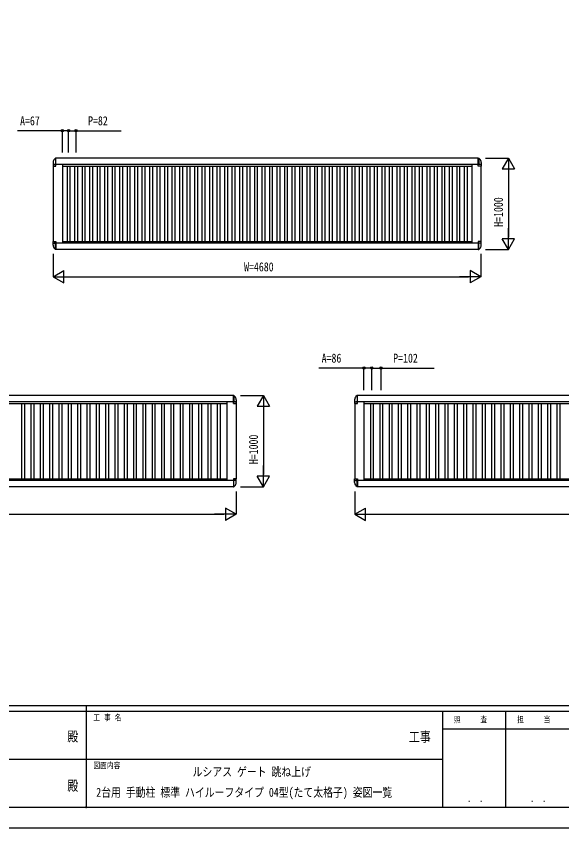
# Model space of a CAD drawing. Units: millimetres, scale not verified. Extents: x -12615 to 12615, y -8910 to 8910.
# Drawn here: x -780 to 5189, y -8910 to -21 of the extents above; entities that cross this region are included whole.
import ezdxf
from ezdxf.enums import TextEntityAlignment as Align

# ---------------------------------------------------------------- set-up
doc = ezdxf.new("R2010")
doc.units = ezdxf.units.MM
doc.header["$LTSCALE"] = 30
doc.header["$PDMODE"] = 32
doc.header["$PDSIZE"] = 15
for name, color, linetype in [('0-1_USER1', 3, 'Continuous'), ('0-2_YKK_A1', 4, 'Continuous'), ('0-3_YKK_D', 6, 'Continuous'), ('0-4_YKK_ZWAK', 7, 'Continuous')]:
    doc.layers.add(name, color=color, linetype=linetype)
doc.styles.add('ＭＳ ゴシック', font='')
doc.styles.get('ＭＳ ゴシック').set_extended_font_data('MS Gothic')

msp = doc.modelspace()

# ---------------------------------------------------------------- linework, layer by layer
at = {"layer": '0-2_YKK_A1'}
for p, q in [((-350.94, -1574.7), (-362.8, -1586.56)), ((-345.94, -1574.7), (-350.94, -1574.7)), ((-350.94, -1574.7), (-350.94, -1643)), ((-345.94, -1663), (-345.94, -1574.7)), ((4276.06, -1575), (-345.94, -1575)), ((4276.06, -1574.7), (4281.06, -1574.7)), ((4276.06, -1663), (4276.06, -1574.7)), ((4281.06, -1574.7), (4281.06, -1643)), ((4281.06, -1574.7), (4292.91, -1586.56)), ((-377.44, -1621.91), (-377.44, -1662)), ((-376.44, -1663), (-345.94, -1663)), ((-375.44, -1643), (-345.94, -1643)), ((-374.94, -1663), (-374.94, -2487)), ((4295.06, -1643), (-364.94, -1643)), ((-274.94, -1643), (-274.94, -2507)), ((-274.94, -1663), (4205.06, -1663)), ((-223.94, -1663), (-223.94, -2487)), ((-191.94, -1663), (-191.94, -2487)), ((-141.94, -1663), (-141.94, -2487)), ((-109.94, -1663), (-109.94, -2487)), ((-59.94, -1663), (-59.94, -2487)), ((-27.94, -1663), (-27.94, -2487)), ((22.06, -1663), (22.06, -2487)), ((54.06, -1663), (54.06, -2487)), ((104.06, -1663), (104.06, -2487)), ((136.06, -1663), (136.06, -2487)), ((186.06, -1663), (186.06, -2487)), ((218.06, -1663), (218.06, -2487)), ((268.06, -1663), (268.06, -2487)), ((300.06, -1663), (300.06, -2487)), ((350.06, -1663), (350.06, -2487)), ((382.06, -1663), (382.06, -2487)), ((432.06, -1663), (432.06, -2487)), ((464.06, -1663), (464.06, -2487)), ((514.06, -1663), (514.06, -2487)), ((546.06, -1663), (546.06, -2487)), ((596.06, -1663), (596.06, -2487)), ((628.06, -1663), (628.06, -2487)), ((678.06, -1663), (678.06, -2487)), ((710.06, -1663), (710.06, -2487)), ((760.06, -1663), (760.06, -2487)), ((792.06, -1663), (792.06, -2487)), ((842.06, -1663), (842.06, -2487)), ((874.06, -1663), (874.06, -2487)), ((924.06, -1663), (924.06, -2487)), ((956.06, -1663), (956.06, -2487)), ((1006.06, -1663), (1006.06, -2487)), ((1038.06, -1663), (1038.06, -2487)), ((1088.06, -1663), (1088.06, -2487)), ((1120.06, -1663), (1120.06, -2487)), ((1170.06, -1663), (1170.06, -2487)), ((1202.06, -1663), (1202.06, -2487)), ((1252.06, -1663), (1252.06, -2487)), ((1284.06, -1663), (1284.06, -2487)), ((1334.06, -1663), (1334.06, -2487)), ((1366.06, -1663), (1366.06, -2487)), ((1416.06, -1663), (1416.06, -2487)), ((1448.06, -1663), (1448.06, -2487)), ((1498.06, -1663), (1498.06, -2487)), ((1530.06, -1663), (1530.06, -2487)), ((1580.06, -1663), (1580.06, -2487)), ((1612.06, -1663), (1612.06, -2487)), ((1662.06, -1663), (1662.06, -2487)), ((1694.06, -1663), (1694.06, -2487)), ((1744.06, -1663), (1744.06, -2487)), ((1776.06, -1663), (1776.06, -2487)), ((1826.06, -1663), (1826.06, -2487)), ((1858.06, -1663), (1858.06, -2487)), ((1908.06, -1663), (1908.06, -2487)), ((1940.06, -1663), (1940.06, -2487)), ((1990.06, -1663), (1990.06, -2487)), ((2022.06, -1663), (2022.06, -2487)), ((2072.06, -1663), (2072.06, -2487)), ((2104.06, -1663), (2104.06, -2487)), ((2154.06, -1663), (2154.06, -2487)), ((2186.06, -1663), (2186.06, -2487)), ((2236.06, -1663), (2236.06, -2487)), ((2268.06, -1663), (2268.06, -2487)), ((2318.06, -1663), (2318.06, -2487)), ((2350.06, -1663), (2350.06, -2487)), ((2400.06, -1663), (2400.06, -2487)), ((2432.06, -1663), (2432.06, -2487)), ((2482.06, -1663), (2482.06, -2487)), ((2514.06, -1663), (2514.06, -2487)), ((2564.06, -1663), (2564.06, -2487)), ((2596.06, -1663), (2596.06, -2487)), ((2646.06, -1663), (2646.06, -2487)), ((2678.06, -1663), (2678.06, -2487)), ((2728.06, -1663), (2728.06, -2487)), ((2760.06, -1663), (2760.06, -2487)), ((2810.06, -1663), (2810.06, -2487)), ((2842.06, -1663), (2842.06, -2487)), ((2892.06, -1663), (2892.06, -2487)), ((2924.06, -1663), (2924.06, -2487)), ((2974.06, -1663), (2974.06, -2487)), ((3006.06, -1663), (3006.06, -2487)), ((3056.06, -1663), (3056.06, -2487)), ((3088.06, -1663), (3088.06, -2487)), ((3138.06, -1663), (3138.06, -2487)), ((3170.06, -1663), (3170.06, -2487)), ((3220.06, -1663), (3220.06, -2487)), ((3252.06, -1663), (3252.06, -2487)), ((3302.06, -1663), (3302.06, -2487)), ((3334.06, -1663), (3334.06, -2487)), ((3384.06, -1663), (3384.06, -2487)), ((3416.06, -1663), (3416.06, -2487)), ((3466.06, -1663), (3466.06, -2487)), ((3498.06, -1663), (3498.06, -2487)), ((3548.06, -1663), (3548.06, -2487)), ((3580.06, -1663), (3580.06, -2487)), ((3630.06, -1663), (3630.06, -2487)), ((3662.06, -1663), (3662.06, -2487)), ((3712.06, -1663), (3712.06, -2487)), ((3744.06, -1663), (3744.06, -2487)), ((3794.06, -1663), (3794.06, -2487)), ((3826.06, -1663), (3826.06, -2487)), ((3876.06, -1663), (3876.06, -2487)), ((3908.06, -1663), (3908.06, -2487)), ((3958.06, -1663), (3958.06, -2487)), ((3990.06, -1663), (3990.06, -2487)), ((4040.06, -1663), (4040.06, -2487)), ((4072.06, -1663), (4072.06, -2487)), ((4122.06, -1663), (4122.06, -2487)), ((4154.06, -1663), (4154.06, -2487)), ((4205.06, -1643), (4205.06, -2507)), ((4305.56, -1643), (4276.06, -1643)), ((4306.56, -1663), (4276.06, -1663)), ((4305.06, -1663), (4305.06, -2487)), ((4307.56, -1621.91), (4307.56, -1662)), ((-377.44, -2528.09), (-377.44, -2488)), ((-376.44, -2487), (-345.94, -2487)), ((-345.94, -2487), (-345.94, -2575.3)), ((-272.94, -2487), (4205.06, -2487)), ((4306.56, -2487), (4276.06, -2487)), ((4276.06, -2487), (4276.06, -2575.3)), ((4307.56, -2528.09), (4307.56, -2488)), ((-375.44, -2507), (-345.94, -2507)), ((4295.06, -2507), (-364.94, -2507)), ((-350.94, -2575.3), (-362.8, -2563.44)), ((-350.94, -2575.3), (-350.94, -2507)), ((-345.94, -2575.3), (-350.94, -2575.3)), ((4276.06, -2575), (-345.94, -2575)), ((4305.56, -2507), (4276.06, -2507)), ((4276.06, -2575.3), (4281.06, -2575.3)), ((4281.06, -2575.3), (4281.06, -2507)), ((4281.06, -2575.3), (4292.91, -2563.44)), ((1601.36, -4175), (-3925.94, -4175)), ((1596.06, -4174.7), (1601.06, -4174.7)), ((1596.06, -4263), (1596.06, -4174.7)), ((1601.06, -4174.7), (1601.06, -4243)), ((1601.06, -4174.7), (1612.91, -4186.56)), ((2949.06, -4174.7), (2937.2, -4186.56)), ((2954.06, -4174.7), (2949.06, -4174.7)), ((2949.06, -4174.7), (2949.06, -4243)), ((2954.06, -4263), (2954.06, -4174.7)), ((8776.06, -4175), (2954.06, -4175)), ((1627.56, -4243), (-3944.94, -4243)), ((-3854.94, -4263), (1525.06, -4263)), ((-721.94, -4263), (-721.94, -5087)), ((-689.94, -4263), (-689.94, -5087)), ((-619.94, -4263), (-619.94, -5087)), ((-587.94, -4263), (-587.94, -5087)), ((-517.94, -4263), (-517.94, -5087)), ((-485.94, -4263), (-485.94, -5087)), ((-415.94, -4263), (-415.94, -5087)), ((-383.94, -4263), (-383.94, -5087)), ((-313.94, -4263), (-313.94, -5087)), ((-281.94, -4263), (-281.94, -5087)), ((-211.94, -4263), (-211.94, -5087)), ((-179.94, -4263), (-179.94, -5087)), ((-109.94, -4263), (-109.94, -5087)), ((-77.94, -4263), (-77.94, -5087)), ((-7.94, -4263), (-7.94, -5087)), ((24.06, -4263), (24.06, -5087)), ((94.06, -4263), (94.06, -5087)), ((126.06, -4263), (126.06, -5087)), ((196.06, -4263), (196.06, -5087)), ((228.06, -4263), (228.06, -5087)), ((298.06, -4263), (298.06, -5087)), ((330.06, -4263), (330.06, -5087)), ((400.06, -4263), (400.06, -5087)), ((432.06, -4263), (432.06, -5087)), ((502.06, -4263), (502.06, -5087)), ((534.06, -4263), (534.06, -5087)), ((604.06, -4263), (604.06, -5087)), ((636.06, -4263), (636.06, -5087)), ((706.06, -4263), (706.06, -5087)), ((738.06, -4263), (738.06, -5087)), ((808.06, -4263), (808.06, -5087)), ((840.06, -4263), (840.06, -5087)), ((910.06, -4263), (910.06, -5087)), ((942.06, -4263), (942.06, -5087)), ((1012.06, -4263), (1012.06, -5087)), ((1044.06, -4263), (1044.06, -5087)), ((1114.06, -4263), (1114.06, -5087)), ((1146.06, -4263), (1146.06, -5087)), ((1216.06, -4263), (1216.06, -5087)), ((1248.06, -4263), (1248.06, -5087)), ((1318.06, -4263), (1318.06, -5087)), ((1350.06, -4263), (1350.06, -5087)), ((1420.06, -4263), (1420.06, -5087)), ((1452.06, -4263), (1452.06, -5087)), ((1525.06, -4243), (1525.06, -5105)), ((1625.56, -4243), (1596.06, -4243)), ((1596.06, -4263), (1626.56, -4263)), ((1626.56, -4263), (1596.06, -4263)), ((1625.06, -4263), (1625.06, -5087)), ((1627.56, -4221.91), (1627.56, -4262)), ((2922.56, -4221.91), (2922.56, -4262)), ((2923.56, -4263), (2954.06, -4263)), ((2924.56, -4243), (2954.06, -4243)), ((2925.06, -4263), (2925.06, -5087)), ((8776.06, -4243), (2935.06, -4243)), ((3025.06, -4243), (3025.06, -5107)), ((3025.06, -4263), (8705.06, -4263)), ((3095.06, -4263), (3095.06, -5087)), ((3127.06, -4263), (3127.06, -5087)), ((3197.06, -4263), (3197.06, -5087)), ((3229.06, -4263), (3229.06, -5087)), ((3299.06, -4263), (3299.06, -5087)), ((3331.06, -4263), (3331.06, -5087)), ((3401.06, -4263), (3401.06, -5087)), ((3433.06, -4263), (3433.06, -5087)), ((3503.06, -4263), (3503.06, -5087)), ((3535.06, -4263), (3535.06, -5087)), ((3605.06, -4263), (3605.06, -5087)), ((3637.06, -4263), (3637.06, -5087)), ((3707.06, -4263), (3707.06, -5087)), ((3739.06, -4263), (3739.06, -5087)), ((3809.06, -4263), (3809.06, -5087)), ((3841.06, -4263), (3841.06, -5087)), ((3911.06, -4263), (3911.06, -5087)), ((3943.06, -4263), (3943.06, -5087)), ((4013.06, -4263), (4013.06, -5087)), ((4045.06, -4263), (4045.06, -5087)), ((4115.06, -4263), (4115.06, -5087)), ((4147.06, -4263), (4147.06, -5087)), ((4217.06, -4263), (4217.06, -5087)), ((4249.06, -4263), (4249.06, -5087)), ((4319.06, -4263), (4319.06, -5087)), ((4351.06, -4263), (4351.06, -5087)), ((4421.06, -4263), (4421.06, -5087)), ((4453.06, -4263), (4453.06, -5087)), ((4523.06, -4263), (4523.06, -5087)), ((4555.06, -4263), (4555.06, -5087)), ((4625.06, -4263), (4625.06, -5087)), ((4657.06, -4263), (4657.06, -5087)), ((4727.06, -4263), (4727.06, -5087)), ((4759.06, -4263), (4759.06, -5087)), ((4829.06, -4263), (4829.06, -5087)), ((4861.06, -4263), (4861.06, -5087)), ((4931.06, -4263), (4931.06, -5087)), ((4963.06, -4263), (4963.06, -5087)), ((5033.06, -4263), (5033.06, -5087)), ((5065.06, -4263), (5065.06, -5087)), ((5135.06, -4263), (5135.06, -5087)), ((5167.06, -4263), (5167.06, -5087)), ((1627.56, -5107), (-3944.94, -5107)), ((-3854.94, -5087), (1525.06, -5087)), ((1596.06, -5087), (1626.56, -5087)), ((1626.56, -5087), (1596.06, -5087)), ((1596.06, -5087), (1596.06, -5175.3)), ((1625.56, -5107), (1596.06, -5107)), ((1601.06, -5175.3), (1601.06, -5107)), ((1627.56, -5128.09), (1627.56, -5088)), ((2922.56, -5128.09), (2922.56, -5088)), ((2923.56, -5087), (2954.06, -5087)), ((2924.56, -5107), (2954.06, -5107)), ((8776.06, -5107), (2935.06, -5107)), ((2949.06, -5175.3), (2949.06, -5107)), ((2954.06, -5087), (2954.06, -5175.3)), ((3025.06, -5087), (8705.06, -5087)), ((1601.36, -5175), (-3925.94, -5175)), ((1596.06, -5175.3), (1601.06, -5175.3)), ((1601.06, -5175.3), (1612.91, -5163.44)), ((2949.06, -5175.3), (2937.2, -5163.44)), ((2954.06, -5175.3), (2949.06, -5175.3)), ((8776.06, -5175), (2954.06, -5175))]:
    msp.add_line(p, q, dxfattribs=at)
for centre, radius, start, end in [((-327.44, -1621.91), 50, 135, 180), ((4257.56, -1621.91), 50, 0, 45), ((-376.44, -1662), 1, 180, 270), ((4306.56, -1662), 1, 270, 0), ((-376.44, -2488), 1, 90, 180), ((4306.56, -2488), 1, 0, 90), ((-327.44, -2528.09), 50, 180, 225), ((4257.56, -2528.09), 50, 315, 0), ((1577.56, -4221.91), 50, 0, 45), ((1626.56, -4262), 1, 270, 0), ((2972.56, -4221.91), 50, 135, 180), ((2923.56, -4262), 1, 180, 270), ((1577.56, -5128.09), 50, 315, 0), ((1626.56, -5088), 1, 0, 90), ((2923.56, -5088), 1, 90, 180), ((2972.56, -5128.09), 50, 180, 225)]:
    msp.add_arc(centre, radius, start, end, dxfattribs=at)
at = {"layer": '0-3_YKK_D'}
for p, q in [((-274.94, -1515), (-274.94, -1274)), ((-207.94, -1515), (-207.94, -1274)), ((-207.94, -1515), (-207.94, -1274)), ((-125.94, -1515), (-125.94, -1274)), ((4355.06, -1575), (4606.06, -1575)), ((4605.06, -1575), (4537.56, -1691.91)), ((4605.06, -1575), (4672.56, -1691.91)), ((4605.06, -1575), (4605.06, -1808.83)), ((4537.56, -1691.91), (4672.56, -1691.91)), ((4605.06, -1710), (4605.06, -2440)), ((4605.06, -2575), (4605.06, -2341.17)), ((4605.06, -2575), (4537.56, -2458.09)), ((4672.56, -2458.09), (4537.56, -2458.09)), ((4605.06, -2575), (4672.56, -2458.09)), ((4355.06, -2575), (4606.06, -2575)), ((-374.94, -2625), (-374.94, -2876)), ((4305.06, -2625), (4305.06, -2876)), ((-374.94, -2875), (-258.03, -2807.5)), ((-258.03, -2942.5), (-258.03, -2807.5)), ((4305.06, -2875), (4188.15, -2807.5)), ((4188.15, -2807.5), (4188.15, -2942.5)), ((-374.94, -2875), (-258.03, -2942.5)), ((-374.94, -2875), (-141.11, -2875)), ((-239.94, -2875), (4170.06, -2875)), ((4305.06, -2875), (4071.23, -2875)), ((4305.06, -2875), (4188.15, -2942.5)), ((3025.06, -4115), (3025.06, -3874)), ((3111.06, -4115), (3111.06, -3874)), ((3111.06, -4115), (3111.06, -3874)), ((3213.06, -4115), (3213.06, -3874)), ((1675.06, -4175), (1926.06, -4175)), ((1925.06, -4175), (1857.56, -4291.91)), ((1925.06, -4175), (1992.56, -4291.91)), ((1925.06, -4175), (1925.06, -4408.83)), ((1857.56, -4291.91), (1992.56, -4291.91)), ((1925.06, -4310), (1925.06, -5040)), ((1925.06, -5175), (1925.06, -4941.17)), ((1925.06, -5175), (1857.56, -5058.09)), ((1992.56, -5058.09), (1857.56, -5058.09)), ((1925.06, -5175), (1992.56, -5058.09)), ((1625.06, -5225), (1625.06, -5476)), ((1675.06, -5175), (1926.06, -5175)), ((2925.06, -5225), (2925.06, -5476)), ((1625.06, -5475), (1508.15, -5407.5)), ((1508.15, -5407.5), (1508.15, -5542.5)), ((2925.06, -5475), (3041.97, -5407.5)), ((3041.97, -5542.5), (3041.97, -5407.5)), ((-3819.94, -5475), (1490.06, -5475)), ((1625.06, -5475), (1391.23, -5475)), ((1625.06, -5475), (1508.15, -5542.5)), ((2925.06, -5475), (3041.97, -5542.5)), ((2925.06, -5475), (3158.89, -5475)), ((3060.06, -5475), (8670.06, -5475))]:
    msp.add_line(p, q, dxfattribs=at)
for points in [[(-207.94, -1275), (-274.94, -1275), (-768.14, -1275)], [(-207.94, -1275), (-125.94, -1275), (367.26, -1275)], [(3111.06, -3875), (3025.06, -3875), (2531.86, -3875)], [(3111.06, -3875), (3213.06, -3875), (3792.66, -3875)]]:
    msp.add_lwpolyline(points, dxfattribs=at)
for centre in [(-274.94, -1275), (-207.94, -1275), (-207.94, -1275), (-125.94, -1275), (3025.06, -3875), (3111.06, -3875), (3111.06, -3875), (3213.06, -3875)]:
    msp.add_circle(centre, 12.75, dxfattribs=at)
at = {"layer": '0-4_YKK_ZWAK'}
for p, q in [((11685.06, -7575), (-11714.94, -7575)), ((-14.94, -7635), (-3914.94, -7635)), ((-14.94, -7575), (-14.94, -8685)), ((3885.06, -7635), (-14.94, -7635)), ((4575.06, -7635), (4575.06, -8685)), ((5955.06, -7830), (3885.06, -7830)), ((-3892.44, -8160), (-14.94, -8160)), ((-14.94, -8160), (3885.06, -8160)), ((-3914.94, -8685), (-14.94, -8685)), ((-14.94, -8685), (3885.06, -8685)), ((3885.06, -8685), (5955.06, -8685))]:
    msp.add_line(p, q, dxfattribs=at)
msp.add_lwpolyline([(-12615, -8910), (12615, -8910), (12615, 8910), (-12615, 8910)], close=True, dxfattribs=at)
msp.add_lwpolyline([(5955.06, -7635), (3885.06, -7635), (3885.06, -8685)], dxfattribs=at)
msp.add_point((-14.94, -8685), dxfattribs=at)

# ---------------------------------------------------------------- texts
at = {"layer": '0-1_USER1', "style": 'ＭＳ ゴシック', "width": 0.8}
for s, p in [('ルシアス ゲート 跳ね上げ', (1149.49, -8375.59)), ('2台用 手動柱 標準 ハイルーフタイプ 04型(たて太格子) 姿図一覧', (95.41, -8600.59))]:
    msp.add_text(s, height=98.97, dxfattribs=at).set_placement(p, align=Align.BOTTOM_LEFT)
at = {"layer": '0-3_YKK_D', "style": 'ＭＳ ゴシック', "width": 0.8}
for s, p in [('A=67', (-738.14, -1245)), ('P=82', (6.06, -1245)), ('W=4680', (1713.06, -2845)), ('A=86', (2561.86, -3845)), ('P=102', (3345.06, -3845))]:
    msp.add_text(s, height=98.97, dxfattribs=at).set_placement(p, align=Align.BOTTOM_LEFT)
for p in [(4575.06, -2327), (1895.06, -4927)]:
    msp.add_text('H=1000', height=98.97, rotation=90, dxfattribs=at).set_placement(p, align=Align.BOTTOM_LEFT)
at = {"layer": '0-4_YKK_ZWAK', "style": 'ＭＳ ゴシック', "width": 0.8}
for s, height, p in [('工 事 名', 65.98, (63.81, -7755)), ('照     査', 65.98, (4009.26, -7777.5)), ('担     当', 65.98, (4701.66, -7777.5)), ('殿', 110, (-221, -7997.5)), ('工事', 110, (3517, -8002.4)), ('図面内容', 65.98, (63.81, -8280)), ('殿', 110, (-221, -8537.5)), ('． ．', 77.75, (4155, -8653.06)), ('． ．', 77.75, (4845, -8653.06))]:
    msp.add_text(s, height=height, dxfattribs=at).set_placement(p, align=Align.BOTTOM_LEFT)

doc.saveas('drawing.dxf')
